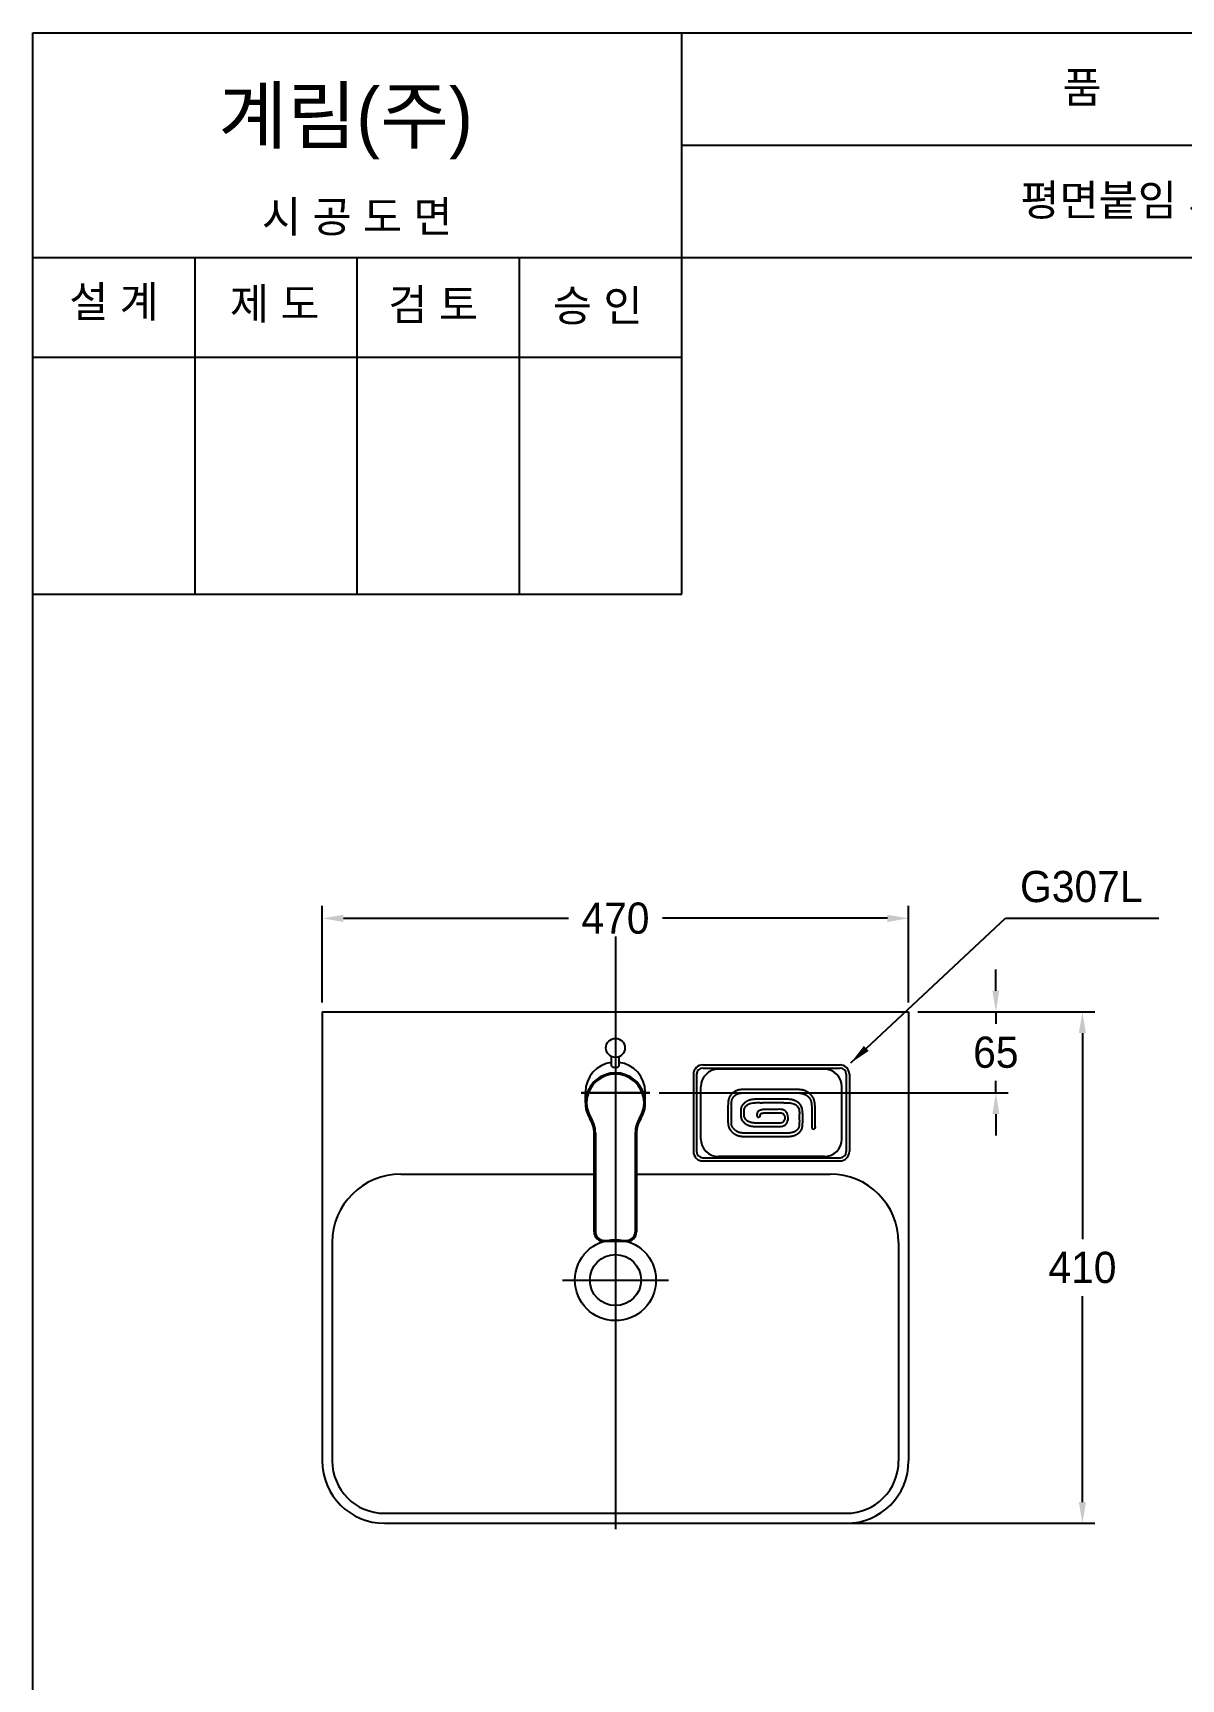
# Model space of a CAD drawing. Header units: millimetres. Extents: x 0 to 1800, y -67 to 2530.
# Drawn here: x 0 to 920, y 1210 to 2530 of the extents above; entities that cross this region are included whole.
import ezdxf
from ezdxf.enums import TextEntityAlignment as Align
from ezdxf.lldxf.tags import DXFTag

# ---------------------------------------------------------------- set-up
doc = ezdxf.new("R2010")
doc.units = ezdxf.units.MM
doc.layers.get('Defpoints').update_dxf_attribs({"color": 1})
for name, color, linetype in [('TEXT', 7, 'Continuous'), ('내부선 및 부속', 4, 'Continuous'), ('도각라인', 255, 'Continuous'), ('외형선', 3, 'Continuous'), ('중심선', 1, 'DASHED'), ('치수선', 7, 'Continuous')]:
    doc.layers.add(name, color=color, linetype=linetype)
doc.styles.add('____', font='')
doc.styles.add('타이틀', font='H2GTRM.TTF', dxfattribs={"height": 25})
doc.styles.get('____').set_extended_font_data('굴림')
tags = doc.linetypes.add('DASHDOT', pattern=[70, 31, -13, 13, -13]).pattern_tags.tags
tags[10:11] = [DXFTag(74, 4), DXFTag(75, 0), DXFTag(340, '0'), DXFTag(46, 0.0), DXFTag(50, 0.0), DXFTag(44, 0.0), DXFTag(45, 0.0)]
tags[8:9] = [DXFTag(74, 4), DXFTag(75, 0), DXFTag(340, '0'), DXFTag(46, 0.0), DXFTag(50, 0.0), DXFTag(44, 0.0), DXFTag(45, 0.0)]
tags[6:7] = [DXFTag(74, 4), DXFTag(75, 0), DXFTag(340, '0'), DXFTag(46, 0.0), DXFTag(50, 0.0), DXFTag(44, 0.0), DXFTag(45, 0.0)]
tags[4:5] = [DXFTag(74, 4), DXFTag(75, 0), DXFTag(340, '0'), DXFTag(46, 0.0), DXFTag(50, 0.0), DXFTag(44, 0.0), DXFTag(45, 0.0)]
tags = doc.linetypes.add('DASHED', pattern=[25.72, 12.86, -12.86]).pattern_tags.tags
tags[6:7] = [DXFTag(74, 4), DXFTag(75, 0), DXFTag(340, '0'), DXFTag(46, 0.0), DXFTag(50, 0.0), DXFTag(44, 0.0), DXFTag(45, 0.0)]
tags[4:5] = [DXFTag(74, 4), DXFTag(75, 0), DXFTag(340, '0'), DXFTag(46, 0.0), DXFTag(50, 0.0), DXFTag(44, 0.0), DXFTag(45, 0.0)]
doc.dimstyles.new('MSADIM', dxfattribs={"dimtxt": 33, "dimasz": 17, "dimexe": 10, "dimexo": 7.5, "dimgap": 10, "dimtad": 0, "dimtih": 1, "dimtoh": 1, "dimdec": 0, "dimzin": 1, "dimdsep": 46, "dimtxsty": '____', "dimcen": 11.25, "dimadec": 0, "dimazin": 0, "dimtfac": 1, "dimtdec": 0, "dimtix": 1, "dimtmove": 0, "dimatfit": 3, "dimfxl": 0, "dimtolj": 1, "dimtzin": 1, "dimarcsym": 0})

# ---------------------------------------------------------------- blocks, each defined once
blk = doc.blocks.new('*D1')
at = {"layer": 'Defpoints', "color": 0, "linetype": 'Continuous'}
for p in [(701.9, 1820.2), (231.9, 1745.2), (701.9, 1745.2)]:
    blk.add_point(p, dxfattribs=at)
at = {"layer": '치수선', "color": 0, "linetype": 'Continuous', "lineweight": -2}
for p, q in [((231.9, 1752.7), (231.9, 1830.2)), ((701.9, 1752.7), (701.9, 1830.2)), ((248.9, 1820.2), (429.2, 1820.2)), ((684.9, 1820.2), (504.5, 1820.2))]:
    blk.add_line(p, q, dxfattribs=at)
at = {"layer": '치수선', "color": 0, "linetype": 'Continuous'}
for points in [[(248.9, 1823), (248.9, 1817.3), (231.9, 1820.2)], [(684.9, 1823), (684.9, 1817.3), (701.9, 1820.2)]]:
    blk.add_solid(points, dxfattribs=at)
at = {"layer": '치수선', "color": 0, "linetype": 'Continuous', "insert": (466.9, 1820.2), "char_height": 25, "attachment_point": 5, "style": '____'}
blk.add_mtext('\\A1;470', dxfattribs=at)
blk = doc.blocks.new('*D2')
at = {"layer": 'Defpoints', "color": 0, "linetype": 'Continuous'}
for p in [(701.9, 1745.2), (494.4, 1680.2), (771.8, 1680.2)]:
    blk.add_point(p, dxfattribs=at)
at = {"layer": '치수선', "color": 0, "linetype": 'Continuous', "lineweight": -2}
for p, q in [((771.8, 1762.2), (771.8, 1779.2)), ((709.4, 1745.2), (781.8, 1745.2)), ((771.8, 1745.2), (771.8, 1735.5)), ((771.8, 1680.2), (771.8, 1689.8)), ((501.9, 1680.2), (781.8, 1680.2)), ((771.8, 1663.2), (771.8, 1646.2))]:
    blk.add_line(p, q, dxfattribs=at)
at = {"layer": '치수선', "color": 0, "linetype": 'Continuous'}
for points in [[(769, 1762.2), (774.6, 1762.2), (771.8, 1745.2)], [(769, 1663.2), (774.6, 1663.2), (771.8, 1680.2)]]:
    blk.add_solid(points, dxfattribs=at)
at = {"layer": '치수선', "color": 0, "linetype": 'Continuous', "insert": (771.8, 1712.7), "char_height": 25, "attachment_point": 5, "style": '____'}
blk.add_mtext('\\A1;65', dxfattribs=at)
blk = doc.blocks.new('*D3')
at = {"layer": 'Defpoints', "color": 0, "linetype": 'Continuous'}
for p in [(701.9, 1745.2), (466.9, 1335.2), (841.2, 1335.2)]:
    blk.add_point(p, dxfattribs=at)
at = {"layer": '치수선', "color": 0, "linetype": 'Continuous', "lineweight": -2}
for p, q in [((709.4, 1745.2), (851.2, 1745.2)), ((841.2, 1728.2), (841.2, 1563)), ((841.2, 1352.2), (841.2, 1517.3)), ((474.4, 1335.2), (851.2, 1335.2))]:
    blk.add_line(p, q, dxfattribs=at)
at = {"layer": '치수선', "color": 0, "linetype": 'Continuous'}
for points in [[(838.3, 1728.2), (844, 1728.2), (841.2, 1745.2)], [(838.3, 1352.2), (844, 1352.2), (841.2, 1335.2)]]:
    blk.add_solid(points, dxfattribs=at)
at = {"layer": '치수선', "color": 0, "linetype": 'Continuous', "insert": (841.2, 1540.2), "char_height": 25, "attachment_point": 5, "style": '____'}
blk.add_mtext('\\A1;410', dxfattribs=at)
blk = doc.blocks.new('4223')
at = {"layer": '내부선 및 부속', "linetype": 'Continuous'}
for p, q in [((9883.8, -5287.1), (9883.8, -5279.5)), ((9889.8, -5287.1), (9889.8, -5279.5)), ((9862.8, -5316.5), (9862.8, -5307.8)), ((9910.8, -5316.5), (9910.8, -5307.9)), ((9870.8, -5340.6), (9870.8, -5419.8)), ((9902.8, -5340.6), (9902.8, -5419.8)), ((9903.8, -5340.9), (9903.8, -5419.8)), ((9877.8, -5426.8), (9895.8, -5426.8)), ((9895.8, -5427.8), (9877.8, -5427.8))]:
    blk.add_line(p, q, dxfattribs=at)
for centre, radius, start, end in [((9886.8, -5307.9), 24, 97.1806, 180.101), ((9886.8, -5307.9), 24, 359.899, 82.8191), ((9886.8, -5316.5), 24, 327.9761, 212.0239), ((9886.8, -5316.5), 23, 327.6124, 212.3876), ((9847.8, -5340.9), 22, 0, 32.0239), ((9848.8, -5340.6), 22, 0, 32.3876), ((9924.8, -5340.6), 22, 147.6124, 180), ((9925.8, -5340.9), 22, 147.9761, 180), ((9877.8, -5419.8), 8, 180, 270), ((9877.8, -5419.8), 7, 180, 270), ((9895.8, -5419.8), 8, 270, 0), ((9895.8, -5419.8), 7, 270, 0)]:
    blk.add_arc(centre, radius, start, end, dxfattribs=at)
blk.add_ellipse((9886.8, -5287.1), major_axis=(3, 0), ratio=0.334311, start_param=3.141593, end_param=6.283185, dxfattribs=at)
for points, degree, knots in [([(9869.8, -5385.3), (9869.8, -5375.9), (9869.8, -5361.8), (9869.8, -5347.7), (9869.8, -5341.8), (9869.9, -5340.7), (9869.7, -5338.3), (9869.6, -5337.1), (9868.8, -5333.8), (9867.9, -5331.5), (9866.6, -5329.6)], 3, [0, 0, 0, 0, 0.5, 0.75, 0.75, 0.8125, 0.8125, 0.875, 0.875, 1, 1, 1, 1]), ([(9869.8, -5419.8), (9869.8, -5385.3), (9869.8, -5340.9)], 1, [0, 0, 1, 2.288176, 2.288176])]:
    blk.add_open_spline(points, degree=degree, knots=knots, dxfattribs=at)

msp = doc.modelspace()

# ---------------------------------------------------------------- linework, layer by layer
at = {"layer": '내부선 및 부속', "linetype": 'Continuous'}
for p, q in [((536.9, 1702.7), (646.9, 1702.7)), ((529.4, 1695.2), (529.4, 1633.2)), ((531.9, 1695.2), (531.9, 1633.2)), ((536.9, 1700.2), (646.9, 1700.2)), ((634.4, 1699.2), (549.4, 1699.2)), ((651.9, 1695.2), (651.9, 1633.2)), ((654.4, 1695.2), (654.4, 1633.2)), ((535.4, 1643.2), (535.4, 1685.2)), ((648.4, 1643.2), (648.4, 1685.2)), ((606.3, 1672.3), (606.9, 1672.3)), ((624.2, 1668.7), (624.4, 1655.8)), ((627.1, 1653.7), (626.9, 1669.6)), ((592, 1656), (580.3, 1656)), ((536.9, 1628.2), (646.9, 1628.2)), ((536.9, 1625.7), (646.9, 1625.7)), ((634.4, 1629.2), (549.4, 1629.2)), ((294.9, 1615.2), (449.9, 1615.2)), ((483.9, 1615.2), (638.9, 1615.2)), ((239.9, 1560.2), (239.9, 1385.2)), ((693.9, 1560.2), (693.9, 1385.2)), ((281.9, 1343.2), (651.9, 1343.2))]:
    msp.add_line(p, q, dxfattribs=at)
for centre, radius in [((466.9, 1716.3), 7.64), ((466.9, 1530.2), 32.5), ((466.9, 1530.2), 20.5)]:
    msp.add_circle(centre, radius, dxfattribs=at)
for centre, radius, start, end in [((536.9, 1695.2), 7.5, 90, 180), ((646.9, 1695.2), 7.5, 0, 90), ((536.9, 1695.2), 5, 90, 180), ((549.4, 1685.2), 14, 90, 180), ((634.4, 1685.2), 14, 0, 90), ((646.9, 1695.2), 5, 0, 90), ((616.1, 1671.4), 10.6, 17.0769, 30.9202), ((618.5, 1672.1), 8.01, 16.4358, 17.0769), ((549.4, 1643.2), 14, 180, 270), ((634.4, 1643.2), 14, 270, 0), ((536.9, 1633.2), 7.5, 180, 270), ((536.9, 1633.2), 5, 180, 270), ((646.9, 1633.2), 5, 270, 0), ((646.9, 1633.2), 7.5, 270, 0), ((294.9, 1560.2), 55, 90, 180), ((638.9, 1560.2), 55, 0, 90), ((281.9, 1385.2), 42, 180, 270), ((651.9, 1385.2), 42, 270, 0)]:
    msp.add_arc(centre, radius, start, end, dxfattribs=at)
for points, weights in [([(559.9, 1679.3), (558.1, 1677.3), (557.5, 1674.7)], [1, 0.96395277977, 1]), ([(562, 1681), (560.9, 1680.2), (559.9, 1679.3)], [1, 0.992818772793, 1]), ([(560, 1673), (560.2, 1675.7), (562.1, 1677.7)], [1, 0.946192204952, 1]), ([(564.3, 1682.1), (563.1, 1681.7), (562, 1681)], [1, 0.994671821594, 1]), ([(562.1, 1677.7), (563.1, 1678.7), (564.4, 1679.3)], [1, 0.986086666584, 1]), ([(565.7, 1682.6), (565, 1682.4), (564.3, 1682.1)], [1, 0.998110949993, 1]), ([(564.4, 1679.3), (565.7, 1679.9), (567.1, 1680.1)], [1, 0.989710330963, 1]), ([(567.1, 1682.8), (566.4, 1682.7), (565.7, 1682.6)], [1, 0.998395144939, 1]), ([(570.7, 1683), (568.9, 1683), (567.1, 1682.8)], [1, 0.998420715332, 1]), ([(567.1, 1680.1), (567.8, 1680.2), (568.6, 1680.2)], [1, 0.998968839645, 1]), ([(568.6, 1680.2), (569.4, 1680.3), (570.2, 1680.3)], [1, 0.999827861786, 1]), ([(570.2, 1680.3), (571.8, 1680.3), (573.5, 1680.3)], [1, 0.999952614307, 1]), ([(577.8, 1683), (574.3, 1683), (570.7, 1683)], [1, 0.999958217144, 1]), ([(573.5, 1680.3), (576.6, 1680.3), (579.7, 1680.3)], [1, 0.999998748302, 1]), ([(610, 1683), (593.9, 1683), (577.8, 1683)], [1, 0.99999922514, 1]), ([(607.6, 1680.3), (609.9, 1680.3), (612.2, 1680.3)], [1, 0.999861359596, 1]), ([(615, 1682.8), (612.5, 1683), (610, 1683)], [1, 0.998617112637, 1]), ([(612.2, 1680.3), (613, 1680.3), (613.7, 1680.2)], [1, 0.999873757362, 1]), ([(613.7, 1680.2), (614.4, 1680.2), (615.1, 1680.1)], [1, 0.999480724335, 1]), ([(616.6, 1682.6), (615.8, 1682.7), (615, 1682.8)], [1, 0.99895209074, 1]), ([(615.1, 1680.1), (616.5, 1679.9), (617.8, 1679.4)], [1, 0.99342674017, 1]), ([(617.8, 1682.3), (617.2, 1682.5), (616.6, 1682.6)], [1, 0.998930096626, 1]), ([(620.3, 1681.2), (619.1, 1681.9), (617.8, 1682.3)], [1, 0.995204746723, 1]), ([(617.8, 1679.4), (621.1, 1678.3), (622.9, 1675.3)], [1, 0.941465139389, 1]), ([(625.1, 1676.8), (623.3, 1679.7), (620.3, 1681.2)], [1, 0.963856101036, 1]), ([(557.1, 1665.8), (557.1, 1663.8), (557, 1661.8)], [1, 0.999999821186, 1]), ([(557.2, 1672.2), (557.1, 1670.9), (557.1, 1669.7)], [1, 0.999537229538, 1]), ([(557.1, 1669.7), (557.1, 1669), (557.1, 1668.4)], [1, 0.999987006187, 1]), ([(557.5, 1674.7), (557.2, 1673.4), (557.2, 1672.2)], [1, 0.997222781181, 1]), ([(559.8, 1670.9), (559.8, 1672), (560, 1673)], [1, 0.99901676178, 1]), ([(559.8, 1670.7), (559.8, 1670.8), (559.8, 1670.9)], [1, 0.999998748302, 1]), ([(559.8, 1668.6), (559.8, 1669.7), (559.8, 1670.7)], [1, 0.999947965145, 1]), ([(559.8, 1667.6), (559.8, 1668.1), (559.8, 1668.6)], [1, 0.999996840954, 1]), ([(559.8, 1666.6), (559.8, 1667.1), (559.8, 1667.6)], [1, 0.999999582767, 1]), ([(559.8, 1662.8), (559.8, 1664.5), (559.8, 1666.1)], [1, 0.999999880791, 1]), ([(569.6, 1671.5), (569.1, 1671), (568.7, 1670.4)], [1, 0.995647370815, 1]), ([(570.9, 1672.6), (570.2, 1672.1), (569.6, 1671.5)], [1, 0.997050523758, 1]), ([(572.3, 1673.5), (571.6, 1673.1), (570.9, 1672.6)], [1, 0.997648477554, 1]), ([(573.2, 1674), (572.7, 1673.8), (572.3, 1673.5)], [1, 0.999336242676, 1]), ([(574.1, 1674.3), (573.6, 1674.2), (573.2, 1674)], [1, 0.999205291271, 1]), ([(576.3, 1674.9), (575.2, 1674.7), (574.1, 1674.3)], [1, 0.995652318001, 1]), ([(581.4, 1675.2), (578.9, 1675.2), (576.3, 1674.9)], [1, 0.997030973434, 1]), ([(577.3, 1672.3), (578.1, 1672.4), (578.9, 1672.4)], [1, 0.999254465103, 1]), ([(578.9, 1672.4), (581, 1672.5), (583.2, 1672.4)], [1, 0.999756395817, 1]), ([(605.4, 1675.1), (593.4, 1675.2), (581.4, 1675.2)], [1, 0.999999642372, 1]), ([(583.2, 1672.4), (593.4, 1672.5), (603.5, 1672.4)], [1, 0.999998509884, 1]), ([(603.5, 1672.4), (604.9, 1672.4), (606.3, 1672.3)], [1, 0.999343335629, 1]), ([(608.9, 1674.7), (607.1, 1675.1), (605.4, 1675.1)], [1, 0.995383501053, 1]), ([(609.9, 1674.4), (609.4, 1674.5), (608.9, 1674.7)], [1, 0.999064683914, 1]), ([(610.8, 1674), (610.3, 1674.2), (609.9, 1674.4)], [1, 0.999244809151, 1]), ([(612.4, 1673.2), (611.6, 1673.7), (610.8, 1674)], [1, 0.997297823429, 1]), ([(615.4, 1670.4), (614.2, 1672.1), (612.4, 1673.2)], [1, 0.978946268559, 1]), ([(622.9, 1675.3), (623.5, 1674.2), (623.8, 1672.9)], [0.999989211559, 0.989882051945, 1]), ([(623.8, 1672.9), (624, 1671.8), (624.1, 1670.7)], [1, 0.997924745083, 1]), ([(624.1, 1670.7), (624.2, 1669.7), (624.2, 1668.7)], [1, 0.999730587006, 1]), ([(626.7, 1672.1), (626.5, 1673.2), (626.2, 1674.4)], [1, 0.99708032608, 1]), ([(626.9, 1669.6), (626.8, 1670.9), (626.7, 1672.1)], [1, 0.999366462231, 1]), ([(557, 1661.8), (557.1, 1661.1), (557.1, 1660.5)], [1, 0.999999880791, 1]), ([(557.1, 1660.5), (557.1, 1659.8), (557.1, 1659.2)], [1, 0.999998152256, 1]), ([(557.1, 1659.2), (557.1, 1657.9), (557.1, 1656.7)], [1, 0.999874889851, 1]), ([(557.1, 1656.7), (557.1, 1655.5), (557.3, 1654.3)], [1, 0.997578918934, 1]), ([(557.3, 1654.3), (557.6, 1652.9), (558.2, 1651.7)], [1, 0.991069853306, 1]), ([(558.2, 1651.7), (559.9, 1648.6), (563, 1647)], [1, 0.959776341915, 1]), ([(559.8, 1661.3), (559.8, 1661.8), (559.8, 1662.3)], [1, 0.999999940395, 1]), ([(559.8, 1655.9), (559.8, 1657), (559.8, 1658.2)], [1, 0.999459803104, 1]), ([(560.4, 1653.3), (559.9, 1654.5), (559.8, 1655.9)], [1, 0.983208537102, 1]), ([(565.4, 1648.8), (562.2, 1650.2), (560.4, 1653.3)], [1, 0.946283042431, 1]), ([(568.3, 1658.5), (568.4, 1658.4), (568.4, 1658.3)], [1, 0.999879419804, 1]), ([(568.4, 1658.3), (569.6, 1656.5), (571.3, 1655.4)], [1, 0.975969076157, 1]), ([(571.3, 1655.4), (572.1, 1654.9), (573, 1654.5)], [1, 0.996865451336, 1]), ([(573, 1654.5), (573.4, 1654.3), (573.8, 1654.2)], [1, 0.999286711216, 1]), ([(573.8, 1654.2), (574.3, 1654), (574.9, 1653.8)], [1, 0.998782992363, 1]), ([(575.3, 1656.5), (575, 1656.6), (574.8, 1656.7)], [1, 0.999561190605, 1]), ([(574.9, 1653.8), (576.6, 1653.4), (578.3, 1653.4)], [1, 0.994699597359, 1]), ([(576.2, 1656.3), (575.8, 1656.4), (575.3, 1656.5)], [1, 0.999089598656, 1]), ([(577.4, 1656.2), (576.8, 1656.2), (576.2, 1656.3)], [1, 0.999141514301, 1]), ([(580.3, 1656), (578.8, 1656), (577.4, 1656.2)], [1, 0.999011933804, 1]), ([(578.3, 1653.4), (578.5, 1653.4), (578.7, 1653.4)], [1, 0.999984025955, 1]), ([(578.7, 1653.4), (585.3, 1653.3), (592, 1653.3)], [1, 0.999997615814, 1]), ([(601.3, 1656.7), (601.2, 1656.7), (601.1, 1656.6)], [1, 0.999029159546, 1]), ([(602.1, 1654), (604, 1655), (604.7, 1657)], [1, 0.941472828388, 1]), ([(604.7, 1657), (604.8, 1657.3), (604.9, 1657.5)], [1, 0.999464809895, 1]), ([(612.7, 1650.8), (611.7, 1649.7), (610.4, 1649.1)], [1, 0.98201084137, 1]), ([(613.5, 1651.9), (613.2, 1651.3), (612.7, 1650.8)], [1, 0.993232131004, 1]), ([(614, 1653.1), (613.8, 1652.5), (613.5, 1651.9)], [1, 0.992170214653, 1]), ([(614.2, 1655), (614.2, 1654.1), (614, 1653.1)], [1, 0.994230389595, 1]), ([(614.3, 1657.7), (614.3, 1656.7), (614.2, 1655.6)], [1, 0.999879360199, 1]), ([(614.2, 1655.6), (614.2, 1655.3), (614.2, 1655)], [1, 0.999927401543, 1]), ([(615.1, 1649.4), (615.4, 1649.9), (615.7, 1650.3)], [1, 0.997133791447, 1]), ([(615.7, 1650.3), (616.3, 1651.3), (616.6, 1652.3)], [1, 0.990163445473, 1]), ([(616.6, 1652.3), (616.9, 1653.5), (616.9, 1654.7)], [1, 0.994770824909, 1]), ([(616.9, 1654.7), (617, 1656.6), (617, 1658.5)], [1, 0.999521255493, 1]), ([(563, 1647), (564.2, 1646.3), (565.5, 1645.9)], [1, 0.993183910847, 1]), ([(568.3, 1648.1), (566.8, 1648.2), (565.4, 1648.8)], [1, 0.988788306713, 1]), ([(565.5, 1645.9), (566.2, 1645.7), (566.8, 1645.6)], [1, 0.998437225819, 1]), ([(566.8, 1645.6), (567.6, 1645.5), (568.5, 1645.4)], [1, 0.998926401138, 1]), ([(569.7, 1648), (569, 1648.1), (568.3, 1648.1)], [1, 0.999584972858, 1]), ([(568.5, 1645.4), (571.1, 1645.3), (573.7, 1645.3)], [1, 0.999321401119, 1]), ([(571.3, 1648), (570.5, 1648), (569.7, 1648)], [1, 0.999937474728, 1]), ([(576, 1648), (573.7, 1648), (571.3, 1648)], [1, 0.999974727631, 1]), ([(573.7, 1645.3), (582.8, 1645.3), (592, 1645.3)], [1, 0.999999821186, 1]), ([(592, 1648), (584, 1648), (576, 1648)], [1, 0.999999940395, 1]), ([(604.5, 1648), (598.3, 1647.9), (592, 1648)], [1, 0.999908387661, 1]), ([(610.4, 1649.1), (607.6, 1647.9), (604.5, 1648)], [1, 0.977710664272, 1]), ([(606.3, 1645.4), (609.4, 1645.5), (612.1, 1647)], [1, 0.975972473621, 1]), ([(612.1, 1647), (613.3, 1647.7), (614.3, 1648.6)], [1, 0.993131816387, 1]), ([(614.3, 1648.6), (614.7, 1649), (615.1, 1649.4)], [1, 0.997981309891, 1])]:
    msp.add_rational_spline(points, weights, degree=2, dxfattribs=at)
for points in [[(579.7, 1680.3), (593.6, 1680.3), (607.6, 1680.3)], [(557.1, 1668.4), (557.1, 1667.7), (557, 1667.1)], [(557, 1667.1), (557.1, 1666.4), (557.1, 1665.8)], [(559.8, 1666.1), (559.8, 1666.3), (559.8, 1666.6)], [(559.8, 1662.3), (559.8, 1662.6), (559.8, 1662.8)], [(559.8, 1660.3), (559.8, 1660.8), (559.8, 1661.3)], [(559.8, 1658.2), (559.8, 1659.2), (559.8, 1660.3)]]:
    msp.add_open_spline(points, degree=2, dxfattribs=at)
for points, knots in [([(568.7, 1670.4), (568.4, 1670.1), (568, 1669.3), (567.4, 1667.7), (567.3, 1665.5), (567.3, 1663.1), (567.4, 1660.7), (567.9, 1659.3), (568.3, 1658.5)], [0, 0, 0, 0, 0.104371, 0.202774, 0.419026, 0.646043, 0.773947, 1, 1, 1, 1]), ([(574.8, 1656.7), (573.8, 1657), (572.2, 1657.9), (570.3, 1660), (570, 1662.7), (570, 1664.9), (570.1, 1667.1), (570.7, 1668.9), (573.1, 1671.2), (575.5, 1672.1), (577.3, 1672.3)], [0, 0, 0, 0, 0.138499, 0.25656, 0.356288, 0.506765, 0.56327, 0.656888, 0.763487, 1, 1, 1, 1]), ([(604.9, 1657.5), (605.5, 1659.3), (605.5, 1662.4), (603.3, 1665.7), (600.8, 1667.1), (598.2, 1667.1), (593.9, 1667), (589.3, 1667), (584.7, 1666.9), (582, 1666.3), (580.5, 1664.6), (580.3, 1663), (580.1, 1661.8), (580.6, 1660.9), (581.7, 1660.8), (582.6, 1661), (583, 1661.9), (583, 1662.7), (583.7, 1663.8), (585.5, 1664.3), (590.7, 1664.4), (595.8, 1664.3), (600.6, 1664.3), (602.2, 1663), (602.7, 1660.8), (602.6, 1658.6), (601.8, 1657.2), (601.3, 1656.7)], [0, 0, 0, 0, 0.087843, 0.131389, 0.171922, 0.212543, 0.247034, 0.369044, 0.415974, 0.458199, 0.492253, 0.511762, 0.532059, 0.544276, 0.556675, 0.576753, 0.582874, 0.600984, 0.612631, 0.638529, 0.6839, 0.846407, 0.871426, 0.899487, 0.930935, 0.968943, 1, 1, 1, 1]), ([(606.9, 1672.3), (607.5, 1672.2), (608.9, 1671.9), (611.4, 1670.9), (613.7, 1668.7), (614.3, 1665.8), (614.3, 1662.3), (614.2, 1659.7), (614.3, 1657.7)], [0, 0, 0, 0, 0.110959, 0.223108, 0.423896, 0.598975, 0.674343, 1, 1, 1, 1]), ([(617, 1658.5), (617, 1660.5), (617, 1662.6), (616.9, 1666.6), (616.6, 1668.7), (615.4, 1670.4)], [0, 0, 0, 0, 0.5, 0.5, 1, 1, 1, 1]), ([(601.1, 1656.6), (600.5, 1656.1), (599.7, 1656.1), (598.2, 1656), (597.4, 1656), (595.1, 1656), (593.5, 1656), (592, 1656)], [0, 0, 0, 0, 0.25, 0.25, 0.5, 0.5, 1, 1, 1, 1]), ([(592, 1653.3), (593.7, 1653.3), (595.4, 1653.3), (598.8, 1653.3), (600.6, 1653.2), (602.1, 1654)], [0, 0, 0, 0, 0.5, 0.5, 1, 1, 1, 1]), ([(624.4, 1655.8), (624.4, 1654.6), (624.3, 1653.3), (624.4, 1651.8), (625.2, 1651), (626.7, 1651.1), (627.2, 1652.5), (627.1, 1653.3), (627.1, 1653.7)], [0, 0, 0, 0, 0.392807, 0.452711, 0.512513, 0.751502, 0.84744, 1, 1, 1, 1]), ([(592, 1645.3), (594.4, 1645.3), (596.8, 1645.3), (601.5, 1645.3), (603.9, 1645.2), (606.3, 1645.4)], [0, 0, 0, 0, 0.5, 0.5, 1, 1, 1, 1])]:
    msp.add_open_spline(points, degree=3, knots=knots, dxfattribs=at)
at = {"layer": '도각라인', "color": 7}
for p, q in [((0, 0), (0, 2530)), ((0, 2530), (1800, 2530)), ((520, 2080), (520, 2530)), ((520, 2440), (1800, 2440)), ((0, 2350), (1800, 2350)), ((130, 2080), (130, 2350)), ((260, 2080), (260, 2350)), ((390, 2080), (390, 2350)), ((0, 2270), (520, 2270)), ((0, 2080), (520, 2080))]:
    msp.add_line(p, q, dxfattribs=at)
at = {"layer": '외형선', "linetype": 'Continuous'}
for p, q in [((231.9, 1745.2), (701.9, 1745.2)), ((281.9, 1335.2), (651.9, 1335.2))]:
    msp.add_line(p, q, dxfattribs=at)
at = {"layer": '외형선'}
for p, q in [((231.9, 1745.2), (231.9, 1385.2)), ((701.9, 1745.2), (701.9, 1385.2))]:
    msp.add_line(p, q, dxfattribs=at)
for centre, start, end in [((281.9, 1385.2), 180, 270), ((651.9, 1385.2), 270, 0)]:
    msp.add_arc(centre, 50, start, end, dxfattribs=at)
at = {"layer": '중심선', "linetype": 'DASHDOT'}
for p, q in [((466.9, 1805.5), (466.9, 1330.6)), ((439.4, 1680.2), (494.4, 1680.2)), ((494.4, 1680.2), (439.4, 1680.2)), ((424.4, 1530.2), (509.4, 1530.2))]:
    msp.add_line(p, q, dxfattribs=at)

# ---------------------------------------------------------------- block references
at = {"color": 0}
msp.add_blockref('4223', (-9420, 6988.8), dxfattribs=at)

# ---------------------------------------------------------------- texts
at = {"layer": 'TEXT', "style": '타이틀'}
for s, p in [('품             명', (915.7, 2486.4)), ('평면붙임 세면기', (905.8, 2396)), ('시 공 도 면', (259.9, 2382.7)), ('설 계', (65, 2314.6)), ('제 도', (193.8, 2312.9)), ('검 토', (320.8, 2312.3)), ('승 인', (452.7, 2311.4))]:
    msp.add_text(s, height=25, dxfattribs=at).set_placement(p, align=Align.MIDDLE_CENTER)
msp.add_text('계림(주)', height=44, dxfattribs=at).set_placement((148.7, 2441.8))
at = {"layer": 'TEXT', "insert": (791.2, 1858.2), "char_height": 25, "width": 380.447, "attachment_point": 1, "line_spacing_factor": 0.963855, "style": '타이틀'}
msp.add_mtext('\\A1;G307L', dxfattribs=at)

# ---------------------------------------------------------------- dimensions: what is measured, and where the dimension line sits
at = {"layer": '치수선', "linetype": 'Continuous'}
dim = msp.add_linear_dim(base=(701.9, 1820.2), p1=(231.9, 1745.2), p2=(701.9, 1745.2), dimstyle='MSADIM', override={"dimtxt": 25}, dxfattribs=at)
dim.commit()
dim.dimension.update_dxf_attribs({"geometry": '*D1', "text_midpoint": (466.9, 1820.2)})
for base, p2, picture, middle in [((771.8, 1680.2), (494.4, 1680.2), '*D2', (771.8, 1712.7)), ((841.2, 1335.2), (466.9, 1335.2), '*D3', (841.2, 1540.2))]:
    dim = msp.add_linear_dim(base=base, p1=(701.9, 1745.2), p2=p2, angle=90, dimstyle='MSADIM', override={"dimtxt": 25}, dxfattribs=at)
    dim.commit()
    dim.dimension.update_dxf_attribs({"geometry": picture, "text_midpoint": middle})

# ---------------------------------------------------------------- leaders
msp.add_leader([(655.5, 1704.3), (779.6, 1820.2), (902.3, 1820.2)], dimstyle='MSADIM', override={"dimtxt": 25}, dxfattribs=at)

doc.saveas('drawing.dxf')
